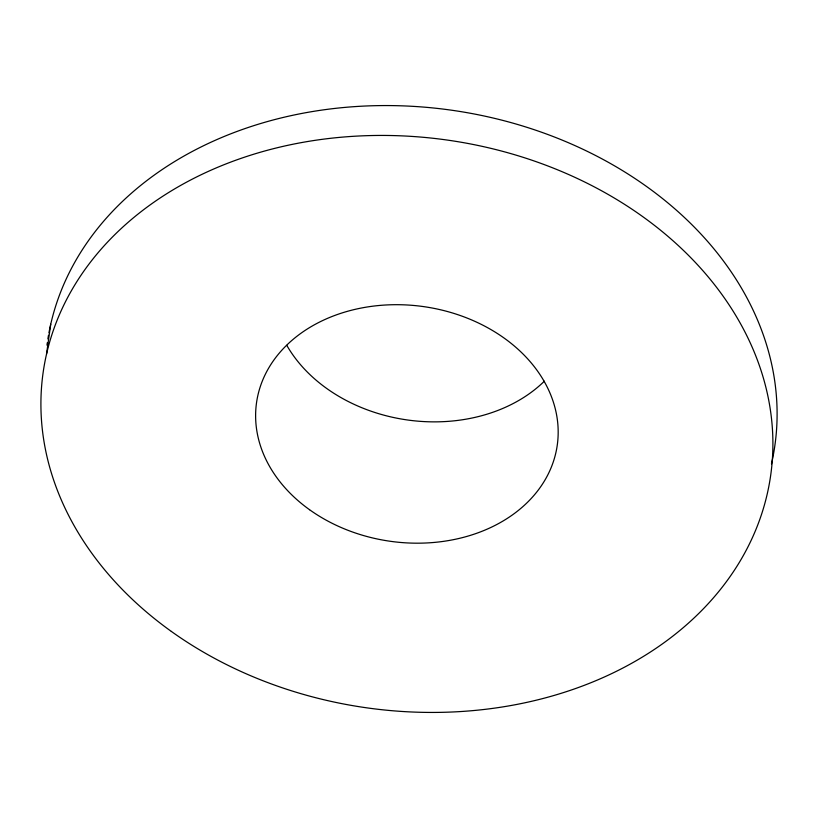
<?xml version="1.0" encoding="UTF-8"?>
<svg xmlns="http://www.w3.org/2000/svg" width="818" height="818" viewBox="0 0 818 818"><rect width="100%" height="100%" fill="white"/><g stroke="black" fill="none" stroke-linecap="round" stroke-linejoin="round"><path stroke-width="1.23" d="M46.524 354.102L50.726 324.225M46.974 345.155A367.394 286.729 8 0 1 47.321 342.67M47.873 338.949A367.394 286.729 8 0 1 48.497 335.247M48.947 332.783A367.394 286.729 8 0 1 469.532 113.109A367.394 286.729 8 0 1 771.476 463.898M544.318 381.219A151.851 118.508 8 0 1 286.781 345.329M171.351 631.435A367.394 286.729 8 0 0 767.274 493.775A367.394 286.729 8 0 0 282.077 146.596A367.394 286.729 8 0 0 171.351 631.435M309.541 509.706A151.851 118.508 8 0 0 555.851 452.804A151.851 118.508 8 0 0 355.309 309.306A151.851 118.508 8 0 0 309.541 509.706"/></g></svg>
